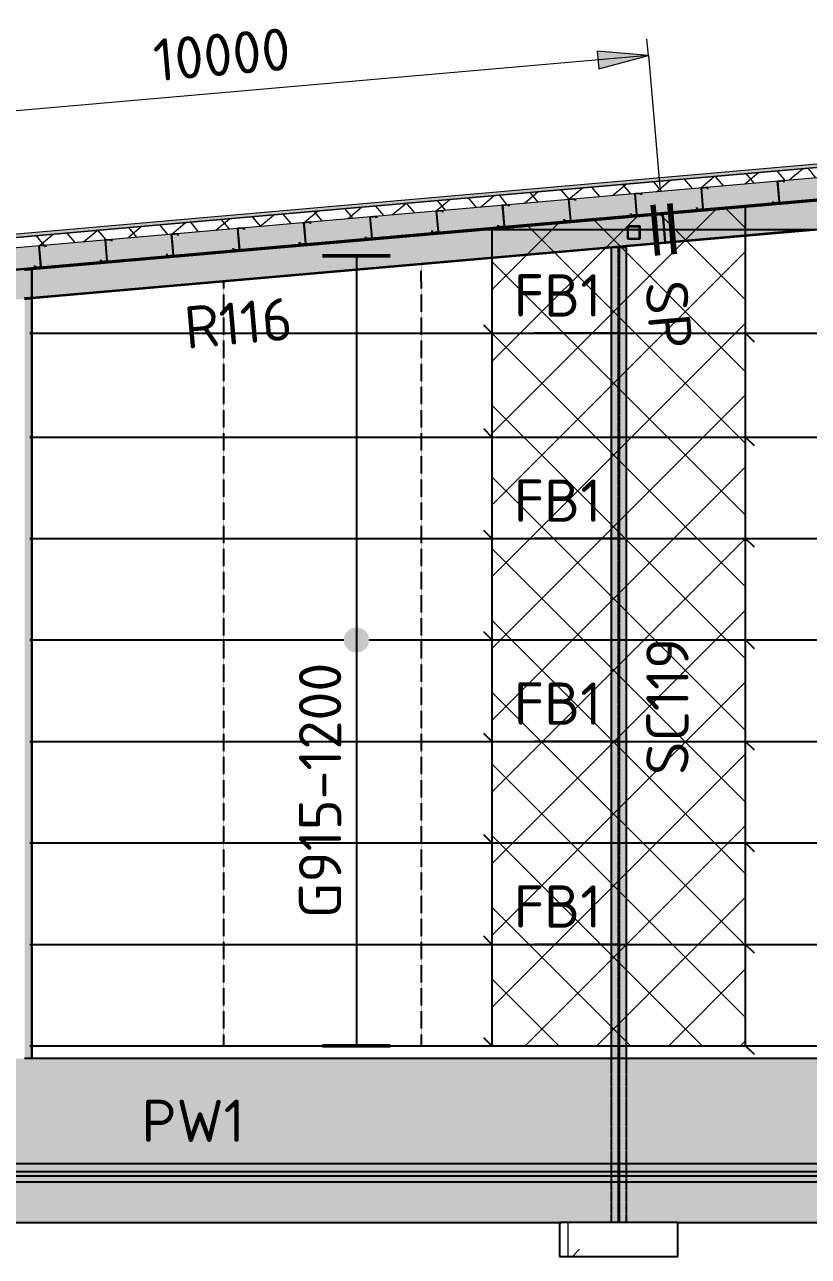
# Model space of a CAD drawing. Header units: millimetres. Extents: x 632 to 561478, y -3890 to 22200.
# Drawn here: x 519971 to 529234, y 4100 to 18668 of the extents above; entities that cross this region are included whole.
import ezdxf

# ---------------------------------------------------------------- set-up
doc = ezdxf.new("R2010")
doc.units = ezdxf.units.MM
for name, pattern in [('Dash', [7, 5, -2]), ('Hidden', [4, 3, -1]), ('Hidden Double', [7, 5, -2]), ('Hidden Half', [3, 2, -1])]:
    doc.linetypes.add(name, pattern=pattern)
for name, color, linetype, lineweight in [('A-010-D_DIM', 211, 'Continuous', 13), ('A-010-D_DIM-200', 211, 'Continuous', 13), ('A-010-M_LINE', 90, 'Continuous', 13), ('A-200-A_WALL', 211, 'Continuous', 18), ('A-200-H_WALL', 111, 'Continuous', 13), ('A-200-M_WALL_EXT', 113, 'Continuous', 13), ('A-200-MH_WALL', 110, 'Hidden', 13), ('A-230-H-FLOOR', 190, 'Continuous', 13), ('A-230-M_FLOOR', 192, 'Continuous', 13), ('A-230-MH_FLOOR', 190, 'Hidden Double', 13), ('A-270-M_ROOF', 132, 'Continuous', 13), ('S-160-M_FOUND', 171, 'Continuous', 13), ('S-160-MH_FOUND', 171, 'Hidden Half', 13), ('S-280-A_COLUMN', 171, 'Continuous', 18), ('S-280-A_STRUCT_FRAME', 2, 'Continuous', 18), ('S-280-M_COLUMN', 52, 'Continuous', 13), ('S-280-M_STRUCT_FRAME', 12, 'Continuous', 13), ('S-280-MH_COLUMN', 52, 'Hidden Half', 13), ('Z-000-T_TEXT', 131, 'Continuous', 25), ('Z-060-M_DETAIL', 92, 'Continuous', 25), ('Z-230-A_LEVEL', 51, 'Continuous', 13)]:
    doc.layers.add(name, color=color, linetype=linetype, lineweight=lineweight)
doc.styles.add('ISOCPEUR_2', font='isocpeur.ttf', dxfattribs={"height": 500})
doc.dimstyles.new('2_5___Arrow___Transparent', dxfattribs={"dimscale": 304.8, "dimtxt": 497.990588, "dimasz": 1.968504, "dimexe": 0.656168, "dimexo": 1.049869, "dimgap": 0.164042, "dimtad": 1, "dimdec": 0, "dimzin": 0, "dimdsep": 46, "dimtxsty": 'ISOCPEUR_2', "dimsah": 1, "dimcen": 0.09, "dimadec": 0, "dimazin": 0, "dimtfac": 1, "dimtdec": 4, "dimtix": 1, "dimtmove": 0, "dimatfit": 3, "dimfxl": 1, "dimtvp": 1, "dimtolj": 1, "dimtzin": 0, "dimlwd": 18, "dimlwe": 18, "dimarcsym": 2})

# ---------------------------------------------------------------- blocks, each defined once
blk = doc.blocks.new('25021-APA-ZZ-ZZ-M3-AR-000001_V3_rvt-9-S6_501-SECTION C10')
at = {"layer": 'A-270-M_ROOF', "transparency": 33554432}
blk.add_hatch(color=9, dxfattribs=at).paths.add_polyline_path([(4352532, 15911), (4352532, 15952), (4332680, 17688), (4312828, 15952), (4312828, 15911), (4332680, 17648), (4352132, 15946)])
at = {"layer": 'A-270-M_ROOF', "lineweight": 5}
h = blk.add_hatch(dxfattribs=at)
h.set_pattern_fill('FP_9', angle=-135, style=0, pattern_type=2)
h.set_pattern_definition([(40, (4337896, 1e-06), (-192.8363, 229.8133), []), (130, (4337896, 1e-06), (-229.8133, -192.8363), [])])
h.paths.add_polyline_path([(4352532, 15791), (4352532, 15911), (4332680, 17648), (4312828, 15911), (4312828, 15791), (4332680, 17528), (4352132, 15826)])
at = {"layer": 'A-270-M_ROOF', "lineweight": 5, "transparency": 33554432}
blk.add_hatch(color=254, dxfattribs=at).paths.add_polyline_path([(4312828, 15540), (4332682, 17277), (4352532, 15540), (4352532, 15791), (4332680, 17528), (4312828, 15791)])
at = {"layer": 'A-270-M_ROOF', "color": 53, "lineweight": 5}
for p, q in [((4332680, 17688), (4312828, 15952)), ((4332680, 17648), (4318066, 16370)), ((4318066, 16370), (4332680, 17648)), ((4312828, 15791), (4332680, 17528)), ((4318086, 16000), (4332680, 17277)), ((4318066, 16370), (4312828, 15911)), ((4312828, 15911), (4318066, 16370)), ((4312828, 15540), (4318086, 16000))]:
    blk.add_line(p, q, dxfattribs=at)
blk = doc.blocks.new('NRP_Column-Steel-PFC - M308 - 250PFC-4015453-S6_501-SECTION C10')
at = {"layer": 'S-280-MH_COLUMN', "lineweight": 25}
blk.add_line((4315742, 15776), (4315742, 6440), dxfattribs=at)
blk = doc.blocks.new('NRP_Framing-Steel-Purlin Z - P916 - EZ250-24-4046591-S6_501-SECTION C10')
at = {"layer": 'S-280-M_STRUCT_FRAME', "color": 1, "lineweight": 25}
for p, q in [((4323681, 16490), (4323659, 16739)), ((4323681, 16490), (4323659, 16739)), ((4323729, 16745), (4323730, 16745)), ((4323729, 16745), (4323730, 16745)), ((4323730, 16745), (4323732, 16723)), ((4323730, 16745), (4323732, 16723)), ((4323604, 16505), (4323605, 16483)), ((4323604, 16505), (4323605, 16483)), ((4323680, 16489), (4323681, 16490)), ((4323680, 16489), (4323681, 16490))]:
    blk.add_line(p, q, dxfattribs=at)
blk = doc.blocks.new('NRP_Framing-Steel-Purlin Z - P916 - EZ250-24-V67-S6_501-SECTION C10')
at = {"layer": 'S-280-M_STRUCT_FRAME', "color": 1, "lineweight": 25}
for p, q in [((4322164, 16608), (4322165, 16608)), ((4322164, 16608), (4322165, 16608)), ((4322165, 16608), (4322167, 16586)), ((4322165, 16608), (4322167, 16586)), ((4322116, 16353), (4322094, 16602)), ((4322116, 16353), (4322094, 16602)), ((4322038, 16368), (4322040, 16346)), ((4322038, 16368), (4322040, 16346)), ((4322115, 16353), (4322116, 16353)), ((4322115, 16353), (4322116, 16353))]:
    blk.add_line(p, q, dxfattribs=at)
blk = doc.blocks.new('NRP_Framing-Steel-Purlin Z - P916 - EZ250-24-V68-S6_501-SECTION C10')
at = {"layer": 'S-280-M_STRUCT_FRAME', "color": 1, "lineweight": 25}
for p, q in [((4320550, 16216), (4320528, 16465)), ((4320550, 16216), (4320528, 16465)), ((4320599, 16471), (4320601, 16449)), ((4320599, 16471), (4320599, 16471)), ((4320599, 16471), (4320601, 16449)), ((4320599, 16471), (4320599, 16471)), ((4320473, 16231), (4320475, 16209)), ((4320473, 16231), (4320475, 16209)), ((4320550, 16216), (4320550, 16216)), ((4320550, 16216), (4320550, 16216))]:
    blk.add_line(p, q, dxfattribs=at)
blk = doc.blocks.new('NRP_Framing-Steel-Purlin Z - P916 - EZ250-24-V69-S6_501-SECTION C10')
at = {"layer": 'S-280-M_STRUCT_FRAME', "color": 1, "lineweight": 25}
for p, q in [((4318985, 16079), (4318963, 16328)), ((4318985, 16079), (4318963, 16328)), ((4319033, 16334), (4319034, 16334)), ((4319033, 16334), (4319034, 16334)), ((4319034, 16334), (4319036, 16312)), ((4319034, 16334), (4319036, 16312)), ((4318907, 16094), (4318909, 16072)), ((4318907, 16094), (4318909, 16072)), ((4318984, 16079), (4318985, 16079)), ((4318984, 16079), (4318985, 16079))]:
    blk.add_line(p, q, dxfattribs=at)
blk = doc.blocks.new('NRP_Framing-Steel-Purlin Z - P916 - EZ250-24-V70-S6_501-SECTION C10')
at = {"layer": 'S-280-M_STRUCT_FRAME', "color": 1, "lineweight": 25}
for p, q in [((4317419, 15942), (4317398, 16191)), ((4317419, 15942), (4317398, 16191)), ((4317468, 16197), (4317470, 16175)), ((4317468, 16197), (4317468, 16197)), ((4317468, 16197), (4317470, 16175)), ((4317468, 16197), (4317468, 16197)), ((4317342, 15957), (4317344, 15935)), ((4317342, 15957), (4317344, 15935)), ((4317419, 15942), (4317419, 15942)), ((4317419, 15942), (4317419, 15942))]:
    blk.add_line(p, q, dxfattribs=at)
blk = doc.blocks.new('NRP_Framing-Steel-Purlin Z - P916 - EZ250-24-V71-S6_501-SECTION C10')
at = {"layer": 'S-280-M_STRUCT_FRAME', "color": 1, "lineweight": 25}
for p, q in [((4315854, 15805), (4315832, 16054)), ((4315854, 15805), (4315832, 16054)), ((4315902, 16060), (4315903, 16060)), ((4315902, 16060), (4315903, 16060)), ((4315903, 16060), (4315905, 16038)), ((4315903, 16060), (4315905, 16038)), ((4315776, 15820), (4315778, 15798)), ((4315776, 15820), (4315778, 15798)), ((4315853, 15805), (4315854, 15805)), ((4315853, 15805), (4315854, 15805))]:
    blk.add_line(p, q, dxfattribs=at)
blk = doc.blocks.new('NRP_Framing-Steel-Purlin Z - P916 - EZ250-24-4133207-S6_501-SECTION C10')
at = {"layer": 'S-280-M_STRUCT_FRAME', "color": 1, "lineweight": 25}
for p, q in [((4323659, 16739), (4323729, 16745)), ((4323659, 16739), (4323729, 16745)), ((4323680, 16489), (4323659, 16739)), ((4323680, 16489), (4323659, 16739)), ((4323670, 16614), (4323671, 16614)), ((4323729, 16745), (4323731, 16723)), ((4323729, 16745), (4323731, 16723)), ((4323603, 16505), (4323605, 16483)), ((4323603, 16505), (4323605, 16483)), ((4323605, 16483), (4323680, 16489)), ((4323605, 16483), (4323680, 16489))]:
    blk.add_line(p, q, dxfattribs=at)
blk = doc.blocks.new('NRP_Framing-Steel-Purlin Z - P916 - EZ250-24-4133208-S6_501-SECTION C10')
at = {"layer": 'S-280-M_STRUCT_FRAME', "color": 1, "lineweight": 25}
for p, q in [((4322093, 16602), (4322164, 16608)), ((4322093, 16602), (4322164, 16608)), ((4322164, 16608), (4322166, 16586)), ((4322164, 16608), (4322166, 16586)), ((4322115, 16353), (4322093, 16602)), ((4322115, 16353), (4322093, 16602)), ((4322105, 16477), (4322106, 16477)), ((4322037, 16368), (4322039, 16346)), ((4322037, 16368), (4322039, 16346)), ((4322039, 16346), (4322115, 16353)), ((4322039, 16346), (4322115, 16353))]:
    blk.add_line(p, q, dxfattribs=at)
blk = doc.blocks.new('NRP_Framing-Steel-Purlin Z - P916 - EZ250-24-4133209-S6_501-SECTION C10')
at = {"layer": 'S-280-M_STRUCT_FRAME', "color": 1, "lineweight": 25}
for p, q in [((4320528, 16465), (4320598, 16471)), ((4320528, 16465), (4320598, 16471)), ((4320550, 16216), (4320528, 16465)), ((4320550, 16216), (4320528, 16465)), ((4320598, 16471), (4320600, 16449)), ((4320598, 16471), (4320600, 16449)), ((4320539, 16340), (4320540, 16340)), ((4320472, 16231), (4320474, 16209)), ((4320472, 16231), (4320474, 16209)), ((4320474, 16209), (4320550, 16216)), ((4320474, 16209), (4320550, 16216))]:
    blk.add_line(p, q, dxfattribs=at)
blk = doc.blocks.new('NRP_Framing-Steel-Purlin Z - P916 - EZ250-24-4133210-S6_501-SECTION C10')
at = {"layer": 'S-280-M_STRUCT_FRAME', "color": 1, "lineweight": 25}
for p, q in [((4318962, 16328), (4319033, 16334)), ((4318962, 16328), (4319033, 16334)), ((4318984, 16079), (4318962, 16328)), ((4318984, 16079), (4318962, 16328)), ((4319033, 16334), (4319035, 16312)), ((4319033, 16334), (4319035, 16312)), ((4318974, 16203), (4318975, 16203)), ((4318906, 16094), (4318908, 16072)), ((4318906, 16094), (4318908, 16072)), ((4318908, 16072), (4318984, 16079)), ((4318908, 16072), (4318984, 16079))]:
    blk.add_line(p, q, dxfattribs=at)
blk = doc.blocks.new('NRP_Framing-Steel-Purlin Z - P916 - EZ250-24-4133211-S6_501-SECTION C10')
at = {"layer": 'S-280-M_STRUCT_FRAME', "color": 1, "lineweight": 25}
for p, q in [((4317397, 16191), (4317468, 16197)), ((4317397, 16191), (4317468, 16197)), ((4317419, 15942), (4317397, 16191)), ((4317419, 15942), (4317397, 16191)), ((4317468, 16197), (4317469, 16175)), ((4317468, 16197), (4317469, 16175)), ((4317409, 16066), (4317409, 16066)), ((4317341, 15957), (4317343, 15935)), ((4317341, 15957), (4317343, 15935)), ((4317343, 15935), (4317419, 15942)), ((4317343, 15935), (4317419, 15942))]:
    blk.add_line(p, q, dxfattribs=at)
blk = doc.blocks.new('NRP_Framing-Steel-Purlin Z - P916 - EZ250-24-4133212-S6_501-SECTION C10')
at = {"layer": 'S-280-M_STRUCT_FRAME', "color": 1, "lineweight": 25}
for p, q in [((4315831, 16054), (4315902, 16060)), ((4315831, 16054), (4315902, 16060)), ((4315853, 15805), (4315831, 16054)), ((4315853, 15805), (4315831, 16054)), ((4315902, 16060), (4315904, 16038)), ((4315902, 16060), (4315904, 16038)), ((4315843, 15929), (4315844, 15929)), ((4315776, 15820), (4315777, 15798)), ((4315776, 15820), (4315777, 15798)), ((4315777, 15798), (4315853, 15805)), ((4315777, 15798), (4315853, 15805))]:
    blk.add_line(p, q, dxfattribs=at)
blk = doc.blocks.new('NRP_Framing-Steel-Purlin Z - P914 - EZ250-15-4048624-S6_501-SECTION C10')
at = {"layer": 'S-280-M_STRUCT_FRAME', "color": 150, "lineweight": 25}
for p, q in [((4322898, 16421), (4322877, 16670)), ((4322898, 16421), (4322877, 16670)), ((4322947, 16676), (4322949, 16656)), ((4322947, 16676), (4322947, 16676)), ((4322947, 16676), (4322949, 16656)), ((4322947, 16676), (4322947, 16676)), ((4322821, 16434), (4322823, 16414)), ((4322821, 16434), (4322823, 16414)), ((4322898, 16421), (4322898, 16421)), ((4322898, 16421), (4322898, 16421))]:
    blk.add_line(p, q, dxfattribs=at)
blk = doc.blocks.new('NRP_Framing-Steel-Purlin Z - P914 - EZ250-15-V87-S6_501-SECTION C10')
at = {"layer": 'S-280-M_STRUCT_FRAME', "color": 150, "lineweight": 25}
for p, q in [((4321333, 16284), (4321311, 16533)), ((4321333, 16284), (4321311, 16533)), ((4321381, 16539), (4321382, 16539)), ((4321381, 16539), (4321382, 16539)), ((4321382, 16539), (4321384, 16519)), ((4321382, 16539), (4321384, 16519)), ((4321256, 16297), (4321257, 16277)), ((4321256, 16297), (4321257, 16277)), ((4321332, 16284), (4321333, 16284)), ((4321332, 16284), (4321333, 16284))]:
    blk.add_line(p, q, dxfattribs=at)
blk = doc.blocks.new('NRP_Framing-Steel-Purlin Z - P914 - EZ250-15-V88-S6_501-SECTION C10')
at = {"layer": 'S-280-M_STRUCT_FRAME', "color": 150, "lineweight": 25}
for p, q in [((4319768, 16147), (4319746, 16396)), ((4319768, 16147), (4319746, 16396)), ((4319816, 16402), (4319818, 16382)), ((4319816, 16402), (4319816, 16402)), ((4319816, 16402), (4319818, 16382)), ((4319816, 16402), (4319816, 16402)), ((4319690, 16160), (4319692, 16141)), ((4319690, 16160), (4319692, 16141)), ((4319767, 16147), (4319768, 16147)), ((4319767, 16147), (4319768, 16147))]:
    blk.add_line(p, q, dxfattribs=at)
blk = doc.blocks.new('NRP_Framing-Steel-Purlin Z - P914 - EZ250-15-V89-S6_501-SECTION C10')
at = {"layer": 'S-280-M_STRUCT_FRAME', "color": 150, "lineweight": 25}
for p, q in [((4318202, 16010), (4318180, 16259)), ((4318202, 16010), (4318180, 16259)), ((4318250, 16265), (4318251, 16265)), ((4318250, 16265), (4318251, 16265)), ((4318251, 16265), (4318253, 16245)), ((4318251, 16265), (4318253, 16245)), ((4318125, 16023), (4318126, 16004)), ((4318125, 16023), (4318126, 16004)), ((4318201, 16010), (4318202, 16010)), ((4318201, 16010), (4318202, 16010))]:
    blk.add_line(p, q, dxfattribs=at)
blk = doc.blocks.new('NRP_Framing-Steel-Purlin Z - P914 - EZ250-15-V90-S6_501-SECTION C10')
at = {"layer": 'S-280-M_STRUCT_FRAME', "color": 150, "lineweight": 25}
for p, q in [((4316637, 15873), (4316615, 16122)), ((4316637, 15873), (4316615, 16122)), ((4316685, 16128), (4316686, 16128)), ((4316685, 16128), (4316686, 16128)), ((4316686, 16128), (4316687, 16109)), ((4316686, 16128), (4316687, 16109)), ((4316559, 15886), (4316561, 15867)), ((4316559, 15886), (4316561, 15867)), ((4316636, 15873), (4316637, 15873)), ((4316636, 15873), (4316637, 15873))]:
    blk.add_line(p, q, dxfattribs=at)
blk = doc.blocks.new('NRP_Framing-Steel-Purlin Z - P914 - EZ250-15-4133218-S6_501-SECTION C10')
at = {"layer": 'S-280-M_STRUCT_FRAME', "color": 150, "lineweight": 25}
for p, q in [((4322876, 16670), (4322947, 16676)), ((4322876, 16670), (4322947, 16676)), ((4322898, 16421), (4322876, 16670)), ((4322898, 16421), (4322876, 16670)), ((4322947, 16676), (4322948, 16656)), ((4322947, 16676), (4322948, 16656)), ((4322888, 16546), (4322888, 16546)), ((4322820, 16434), (4322822, 16414)), ((4322820, 16434), (4322822, 16414)), ((4322822, 16414), (4322898, 16421)), ((4322822, 16414), (4322898, 16421))]:
    blk.add_line(p, q, dxfattribs=at)
blk = doc.blocks.new('NRP_Framing-Steel-Purlin Z - P914 - EZ250-15-4133219-S6_501-SECTION C10')
at = {"layer": 'S-280-M_STRUCT_FRAME', "color": 150, "lineweight": 25}
for p, q in [((4321310, 16533), (4321381, 16539)), ((4321310, 16533), (4321381, 16539)), ((4321332, 16284), (4321310, 16533)), ((4321332, 16284), (4321310, 16533)), ((4321381, 16539), (4321383, 16519)), ((4321381, 16539), (4321383, 16519)), ((4321322, 16409), (4321323, 16409)), ((4321255, 16297), (4321257, 16277)), ((4321255, 16297), (4321257, 16277)), ((4321257, 16277), (4321332, 16284)), ((4321257, 16277), (4321332, 16284))]:
    blk.add_line(p, q, dxfattribs=at)
blk = doc.blocks.new('NRP_Framing-Steel-Purlin Z - P914 - EZ250-15-4133220-S6_501-SECTION C10')
at = {"layer": 'S-280-M_STRUCT_FRAME', "color": 150, "lineweight": 25}
for p, q in [((4319745, 16396), (4319816, 16402)), ((4319745, 16396), (4319816, 16402)), ((4319767, 16147), (4319745, 16396)), ((4319767, 16147), (4319745, 16396)), ((4319816, 16402), (4319817, 16382)), ((4319816, 16402), (4319817, 16382)), ((4319757, 16272), (4319757, 16272)), ((4319689, 16160), (4319691, 16140)), ((4319689, 16160), (4319691, 16140)), ((4319691, 16140), (4319767, 16147)), ((4319691, 16140), (4319767, 16147))]:
    blk.add_line(p, q, dxfattribs=at)
blk = doc.blocks.new('NRP_Framing-Steel-Purlin Z - P914 - EZ250-15-4133221-S6_501-SECTION C10')
at = {"layer": 'S-280-M_STRUCT_FRAME', "color": 150, "lineweight": 25}
for p, q in [((4318180, 16259), (4318250, 16265)), ((4318180, 16259), (4318250, 16265)), ((4318201, 16010), (4318180, 16259)), ((4318201, 16010), (4318180, 16259)), ((4318250, 16265), (4318252, 16245)), ((4318250, 16265), (4318252, 16245)), ((4318191, 16135), (4318192, 16135)), ((4318124, 16023), (4318126, 16003)), ((4318124, 16023), (4318126, 16003)), ((4318126, 16003), (4318201, 16010)), ((4318126, 16003), (4318201, 16010))]:
    blk.add_line(p, q, dxfattribs=at)
blk = doc.blocks.new('NRP_Framing-Steel-Purlin Z - P914 - EZ250-15-4133222-S6_501-SECTION C10')
at = {"layer": 'S-280-M_STRUCT_FRAME', "color": 150, "lineweight": 25}
for p, q in [((4316614, 16122), (4316685, 16128)), ((4316614, 16122), (4316685, 16128)), ((4316636, 15873), (4316614, 16122)), ((4316636, 15873), (4316614, 16122)), ((4316685, 16128), (4316687, 16108)), ((4316685, 16128), (4316687, 16108)), ((4316558, 15886), (4316560, 15867)), ((4316558, 15886), (4316560, 15867)), ((4316626, 15998), (4316626, 15998)), ((4316560, 15867), (4316636, 15873)), ((4316560, 15867), (4316636, 15873))]:
    blk.add_line(p, q, dxfattribs=at)
blk = doc.blocks.new('NRP_Framing-Steel-Purlin Z - P914 - EZ250-15-V103-S6_501-SECTION C10')
at = {"layer": 'S-280-M_STRUCT_FRAME', "color": 150, "lineweight": 25}
for p, q in [((4324582, 16568), (4324561, 16817)), ((4324582, 16568), (4324561, 16817)), ((4324631, 16824), (4324633, 16804)), ((4324631, 16824), (4324631, 16824)), ((4324631, 16824), (4324633, 16804)), ((4324631, 16824), (4324631, 16824)), ((4324505, 16581), (4324507, 16562)), ((4324505, 16581), (4324507, 16562)), ((4324582, 16568), (4324582, 16568)), ((4324582, 16568), (4324582, 16568))]:
    blk.add_line(p, q, dxfattribs=at)
blk = doc.blocks.new('NRP_Framing-Steel-Purlin Z - P914 - EZ250-15-4133230-S6_501-SECTION C10')
at = {"layer": 'S-280-M_STRUCT_FRAME', "color": 150, "lineweight": 25}
for p, q in [((4324560, 16817), (4324631, 16824)), ((4324560, 16817), (4324631, 16824)), ((4324582, 16568), (4324560, 16817)), ((4324582, 16568), (4324560, 16817)), ((4324631, 16824), (4324632, 16804)), ((4324631, 16824), (4324632, 16804)), ((4324572, 16693), (4324572, 16693)), ((4324504, 16581), (4324506, 16562)), ((4324504, 16581), (4324506, 16562)), ((4324506, 16562), (4324582, 16568)), ((4324506, 16562), (4324582, 16568))]:
    blk.add_line(p, q, dxfattribs=at)
blk = doc.blocks.new('NRP_Framing-Steel-Purlin Z - G914 - EZ250-15-4096985-S6_501-SECTION C10')
at = {"layer": 'S-280-M_STRUCT_FRAME', "color": 150, "lineweight": 25}
for p, q in [((4321082, 15117), (4321182, 15017)), ((4321182, 15017), (4333432, 15017)), ((4333432, 15017), (4333532, 14917))]:
    blk.add_line(p, q, dxfattribs=at)
blk = doc.blocks.new('NRP_Framing-Steel-Purlin Z - G914 - EZ250-15-V112-S6_501-SECTION C10')
at = {"layer": 'S-280-M_STRUCT_FRAME', "color": 150, "lineweight": 25}
for p, q in [((4321082, 11490), (4321182, 11390)), ((4321182, 11390), (4326432, 11390)), ((4326732, 11390), (4333432, 11390)), ((4333432, 11390), (4333532, 11290))]:
    blk.add_line(p, q, dxfattribs=at)
blk = doc.blocks.new('NRP_Framing-Steel-Purlin Z - G914 - EZ250-15-4096986-S6_501-SECTION C10')
at = {"layer": 'S-280-M_STRUCT_FRAME', "color": 150, "lineweight": 25}
for p, q in [((4321108, 16245), (4333432, 16245)), ((4333432, 16245), (4333532, 16145))]:
    blk.add_line(p, q, dxfattribs=at)
blk = doc.blocks.new('NRP_Column-Steel-UB - SC119 - 410UB53_7-4245418-S6_501-SECTION C10')
at = {"layer": 'S-280-M_COLUMN', "linetype": 'Hidden Half', "lineweight": 25}
for p, q in [((4322678, 6440), (4322678, 16031)), ((4322686, 16031), (4322686, 6440))]:
    blk.add_line(p, q, dxfattribs=at)
at = {"layer": 'S-280-MH_COLUMN', "lineweight": 25}
for p, q in [((4322678, 4500), (4322678, 6440)), ((4322686, 6440), (4322686, 4500))]:
    blk.add_line(p, q, dxfattribs=at)
blk = doc.blocks.new('NRP_Foundation-Pad Footing Fibre _v2_ - PF5 -1400 x 1400 x 400d-3893014-S6_501-SECTION C10')
at = {"layer": 'S-160-M_FOUND'}
h = blk.add_hatch(dxfattribs=at)
h.set_pattern_fill('FP_11', color=256, style=0, pattern_type=2)
h.set_pattern_definition([(45, (4337896, 0), (-1414.214, 0), [750, -3000]), (45, (4338896, 1000), (-1414.214, 0), [750, -3000]), (45, (4339896, -300), (-1414.214, 0), [250, -2000]), (90, (4339896, 500), (-500, 500), [500, -2000]), (315, (4339896, 1000), (0, 2828.43), [500, -3000]), (0, (4338896, 1000), (2000, 2000), [300, -1000]), (0, (4336396, 2000), (2000, 2000), [300, -2000])])
h.paths.add_polyline_path([(4323382, 4500), (4321982, 4500), (4321982, 4100), (4323382, 4100)])
at = {"layer": 'S-160-M_FOUND', "lineweight": 25}
for p, q in [((4323382, 4500), (4321982, 4500)), ((4321982, 4500), (4321982, 4100)), ((4323382, 4100), (4323382, 4500)), ((4321982, 4100), (4323382, 4100))]:
    blk.add_line(p, q, dxfattribs=at)
blk = doc.blocks.new('NRP_Framing-Steel-Purlin Z - G915 - EZ250-19-V114-S6_501-SECTION C10')
at = {"layer": 'S-280-M_STRUCT_FRAME', "color": 92, "linetype": 'Dash', "lineweight": 25}
blk.add_line((4315721, 15017), (4315750, 15017), dxfattribs=at)
at = {"layer": 'S-280-M_STRUCT_FRAME', "color": 92, "lineweight": 25}
for p, q in [((4315750, 15017), (4324182, 15017)), ((4324182, 15017), (4324282, 14917))]:
    blk.add_line(p, q, dxfattribs=at)
blk = doc.blocks.new('NRP_Framing-Steel-Purlin Z - G915 - EZ250-19-V111-S6_501-SECTION C10')
at = {"layer": 'S-280-M_STRUCT_FRAME', "color": 92, "linetype": 'Dash', "lineweight": 25}
blk.add_line((4315721, 11390), (4315750, 11390), dxfattribs=at)
at = {"layer": 'S-280-M_STRUCT_FRAME', "color": 92, "lineweight": 25}
for p, q in [((4315750, 11390), (4319432, 11390)), ((4319732, 11390), (4324182, 11390)), ((4324182, 11390), (4324282, 11290))]:
    blk.add_line(p, q, dxfattribs=at)
blk = doc.blocks.new('NRP_Extent _v2_ - 1-200-4098419-S6_501-SECTION C10')
at = {"layer": 'Z-060-M_DETAIL'}
blk.add_hatch(color=256, dxfattribs=at).paths.add_polyline_path([(4319582, 11240), (4319621, 11245), (4319657, 11260), (4319688, 11284), (4319712, 11315), (4319727, 11351), (4319732, 11390), (4319727, 11429), (4319712, 11465), (4319688, 11496), (4319657, 11520), (4319621, 11535), (4319582, 11540), (4319543, 11535), (4319507, 11520), (4319476, 11496), (4319452, 11465), (4319437, 11429), (4319432, 11390), (4319437, 11351), (4319452, 11315), (4319476, 11284), (4319507, 11260), (4319543, 11245)])
at = {"layer": 'Z-060-M_DETAIL', "lineweight": 50}
for p, q in [((4319182, 15933), (4319982, 15933)), ((4319182, 6589), (4319982, 6589))]:
    blk.add_line(p, q, dxfattribs=at)
at = {"layer": 'Z-060-M_DETAIL'}
blk.add_line((4319582, 15933), (4319582, 6589), dxfattribs=at)
blk = doc.blocks.new('NRP_Bridging Plan _v2_ - 2 Rows-4098165-S6_501-SECTION C10')
at = {"layer": 'Z-060-M_DETAIL', "linetype": 'Hidden'}
for p, q in [((4318016, 6590), (4318016, 15630)), ((4320349, 6590), (4320349, 15630))]:
    blk.add_line(p, q, dxfattribs=at)
blk = doc.blocks.new('DIMBLOCK33-S6_501-SECTION C10')
at = {"layer": 'A-010-D_DIM-200', "lineweight": 18}
for points in [[(527344, 18301), (526737, 18354), (526756, 18144)], [(517382, 17430), (517989, 17377), (517971, 17587)]]:
    blk.add_hatch(color=256, dxfattribs=at).paths.add_polyline_path(points)
for p, q in [((527344, 18301), (527327, 18501)), ((527344, 18301), (517382, 17430)), ((527344, 18301), (526737, 18354)), ((526737, 18354), (526756, 18144)), ((526756, 18144), (527344, 18301)), ((527344, 18301), (527480, 16746)), ((517382, 17430), (517365, 17629)), ((517971, 17587), (517382, 17430)), ((517989, 17377), (517971, 17587)), ((517382, 17430), (517989, 17377)), ((517382, 17430), (517518, 15874))]:
    blk.add_line(p, q, dxfattribs=at)
at = {"layer": 'A-010-D_DIM-200', "color": 0, "lineweight": 18, "insert": (521472, 18493), "char_height": 500, "width": 1999.62, "attachment_point": 1, "rotation": 5, "line_spacing_factor": 1.149209, "style": 'ISOCPEUR_2'}
blk.add_mtext('10000', dxfattribs=at)
blk = doc.blocks.new('NRP_Splice _v3_ - NRP_Splice-3209833-S6_501-SECTION C10')
at = {"layer": 'Z-000-T_TEXT', "lineweight": 70}
for p, q in [((4323087, 16535), (4323140, 15937)), ((4323087, 16535), (4323140, 15937)), ((4323287, 16552), (4323339, 15955)), ((4323339, 15955), (4323287, 16552))]:
    blk.add_line(p, q, dxfattribs=at)
blk = doc.blocks.new('NRP_Fly Brace BN - FB1-4067984-S6_501-SECTION C10')
at = {"layer": 'Z-000-T_TEXT'}
blk.add_line((4322682, 15017), (4321682, 15017), dxfattribs=at)
at = {"layer": 'Z-000-T_TEXT', "lineweight": 13, "insert": (4321443, 15715), "char_height": 500, "width": 1218.57, "attachment_point": 1, "style": 'ISOCPEUR_2'}
blk.add_mtext('FB1', dxfattribs=at)

msp = doc.modelspace()

# ---------------------------------------------------------------- hatches: boundary and pattern name
at = {"layer": 'A-200-H_WALL', "lineweight": 5}
for points in [[(526293.2, 4500), (526993.2, 4500), (526993.2, 4980), (517005.9, 4980), (517005.9, 5100), (526993.2, 5100), (526993.2, 6440), (516993.2, 6440), (516993.2, 5240), (517037.6, 5240), (517037.6, 5120), (517005.9, 5112.7), (516993.2, 5112.7), (516993.2, 4500), (524747.5, 4500)], [(536293.2, 4500), (536993.2, 4500), (536993.2, 6440), (526993.2, 6440), (526993.2, 5100), (534159.7, 5100), (534159.7, 4980), (526993.2, 4980), (526993.2, 4500), (535998.3, 4500)]]:
    msp.add_hatch(color=256, dxfattribs=at).paths.add_polyline_path(points)
at = {"layer": 'A-230-H-FLOOR'}
h = msp.add_hatch(dxfattribs=at)
h.set_pattern_fill('FP_12', color=256, style=0, pattern_type=2)
h.set_pattern_definition([(50, (542206.86, 0), (728.737, -63.756), [76.2, -838.2]), (355, (542206.9, 0), (-140.972, 764.228), [60.96, -670.56]), (100.451, (542267.6, -5.3), (587.77, 700.467), [64.76, -712.36]), (46.184, (542206.9, 203.2), (1084.316, -168.17), [114.3, -1257.3]), (96.636, (542297.2, 189.2), (949.61, 989.71), [97.14, -1068.54]), (351.184, (542206.9, 203.2), (949.62, 989.7), [91.44, -1005.84]), (21, (542308.46, 152.4), (606.458, -409.06), [76.2, -838.2]), (326, (542308.5, 152.4), (247.208, 736.753), [60.96, -670.56]), (71.451, (542359, 118.3), (853.668, 327.685), [64.76, -712.36]), (37.5, (542206.86, 0), (12.3547, 338.22), [6.706, -655.726, 6.706, -674.014, -673.1]), (37.5, (542206.86, 0), (12.3547, 338.22), [-1343.152, 6.706, -666.394]), (7.5, (542206.86, 0), (267.279, 400.722), [6.706, -381.406, 6.706, -640.486, -256.54]), (7.5, (542206.86, 0), (267.279, 400.722), [-1035.304, 6.706, -249.834]), (327.5, (541980.3, 0), (542.3633, -22.9153), [6.706, -247.294, 6.706, -785.774, -1051.56]), (327.5, (541980.3, 0), (542.3633, -22.9153), [-1046.48, 6.706, -1044.854]), (317.5, (541878.7, 0), (592.517, 101.707), [6.706, -323.494, 6.706, -519.582, -746.76]), (317.5, (541878.7, 0), (592.517, 101.707), [-856.488, 6.706, -740.054])])
h.paths.add_polyline_path([(517005.9, 4980), (534159.7, 4980), (534159.7, 5100), (517005.9, 5100)])
at = {"layer": 'S-280-M_COLUMN', "lineweight": 5}
for points in [[(526993.2, 6440), (527082.2, 6440), (527082.2, 16031), (526904.2, 16031), (526904.2, 6440)], [(520061.2, 6440), (520061.2, 15775.8), (519971.2, 15775.8), (519971.2, 6440)], [(519971.2, 6440), (519971.2, 6440), (520041.2, 6440), (520041.2, 6440)]]:
    msp.add_hatch(color=256, dxfattribs=at).paths.add_polyline_path(points)
at = {"layer": 'S-280-M_STRUCT_FRAME', "lineweight": 5}
for points in [[(527513.2, 16427.9), (536993.2, 17257.3), (536993.2, 17267), (527512.3, 16437.5)], [(527542.2, 16096.5), (536993.2, 16923.4), (536993.2, 17257.3), (527513.2, 16427.9)], [(527543, 16086.9), (536993.2, 16913.7), (536993.2, 16923.4), (527542.2, 16096.5)], [(517543.9, 15555.7), (519971.2, 15768), (519971.2, 15775.8), (520061.2, 15775.9), (527512.8, 16427.8), (527512, 16437.5), (517543.1, 15565.3)]]:
    msp.add_hatch(color=256, dxfattribs=at).paths.add_polyline_path(points)
h = msp.add_hatch(color=256, dxfattribs=at)
h.paths.add_polyline_path([(517572.9, 15224.3), (519971.2, 15434.2), (519971.2, 15768), (517543.9, 15555.7), (517572.8, 15225)])
h.paths.add_polyline_path([(520061.2, 15442), (527541.8, 16096.5), (527512.3, 16427.8), (520061.2, 15775.8), (520061.2, 15555.7)])
h = msp.add_hatch(color=256, dxfattribs=at)
h.paths.add_polyline_path([(517573.7, 15214.7), (519971.2, 15424.4), (519971.2, 15434.2), (517572.9, 15224.3)])
h.paths.add_polyline_path([(520061.2, 15432.3), (527542.7, 16086.8), (527541.8, 16096.5), (520061.2, 15442)])
at = {"layer": 'Z-060-M_DETAIL', "lineweight": 18}
h = msp.add_hatch(dxfattribs=at)
h.set_pattern_fill('FP_26', color=8, style=0, pattern_type=2)
h.set_pattern_definition([(45, (542206.86, 0), (-424.264, 424.264), []), (135, (542206.86, 0), (-424.264, -424.264), [])])
h.paths.add_polyline_path([(525493.2, 6590), (528493.2, 6590), (528493.2, 16523.3), (525493.2, 16260.9), (525493.2, 10599.7)])

# ---------------------------------------------------------------- linework, layer by layer
at = {"layer": 'A-010-M_LINE', "lineweight": 25}
for p, q in [((528493.2, 16523.3), (525493.2, 16260.9)), ((528493.2, 6590), (528493.2, 16523.3)), ((527508.7, 16420.1), (527508.1, 16427)), ((525493.2, 16260.9), (525493.2, 6590)), ((525493.2, 6590), (528493.2, 6590))]:
    msp.add_line(p, q, dxfattribs=at)
at = {"layer": 'A-010-M_LINE', "linetype": 'Hidden', "lineweight": 25}
msp.add_line((524659.8, 15629.9), (524659.8, 15834.6), dxfattribs=at)
at = {"layer": 'A-200-M_WALL_EXT', "lineweight": 25}
for p, q in [((553925.2, 6440), (520061.2, 6440)), ((526993.2, 5100), (526993.2, 6440)), ((526993.2, 4500), (526993.2, 4980)), ((518544.5, 4500), (526293.2, 4500)), ((527693.2, 4500), (536293.2, 4500))]:
    msp.add_line(p, q, dxfattribs=at)
at = {"layer": 'A-200-MH_WALL', "lineweight": 25}
for p, q in [((526993.2, 4980), (526993.2, 5100)), ((526993.2, 5100), (526993.2, 4980))]:
    msp.add_line(p, q, dxfattribs=at)
at = {"layer": 'A-230-M_FLOOR', "lineweight": 25}
for p, q in [((534159.7, 5100), (517005.9, 5100)), ((517005.9, 4980), (534159.7, 4980))]:
    msp.add_line(p, q, dxfattribs=at)
at = {"layer": 'A-230-MH_FLOOR', "lineweight": 25}
for p, q in [((517143.2, 5200), (556843.2, 5200)), ((556843.2, 5050), (517143.2, 5050))]:
    msp.add_line(p, q, dxfattribs=at)
at = {"layer": 'S-280-M_COLUMN', "lineweight": 25}
for p, q in [((526904.2, 16031), (526904.2, 6440)), ((527082.2, 16031), (526904.2, 16031)), ((527082.2, 16031), (527082.2, 6440)), ((520061.2, 15775.8), (519971.2, 15775.8)), ((520061.2, 6440), (520061.2, 15775.8)), ((520061.2, 6440), (519971.2, 6440))]:
    msp.add_line(p, q, dxfattribs=at)
at = {"layer": 'S-280-M_STRUCT_FRAME', "lineweight": 25}
for p, q in [((527512.3, 16437.5), (536993.2, 17267)), ((527513.2, 16427.9), (536993.2, 17257.3)), ((517543.1, 15565.3), (527512, 16437.5)), ((520060.5, 15775.8), (527512.8, 16427.8)), ((527512, 16437.5), (527512.8, 16427.8)), ((527513.2, 16427.9), (527512.3, 16437.5)), ((527512.8, 16427.8), (527541.8, 16096.5)), ((527542.2, 16096.5), (527513.2, 16427.9)), ((527542.2, 16096.5), (529233.8, 16244.5)), ((527543, 16086.9), (529345.1, 16244.5)), ((520061.2, 15442), (527541.8, 16096.5)), ((520061.2, 15432.3), (526904.1, 16031)), ((526904.7, 16031), (527542.7, 16086.8)), ((527541.8, 16096.5), (527542.7, 16086.8)), ((527543, 16086.9), (527542.2, 16096.5))]:
    msp.add_line(p, q, dxfattribs=at)
at = {"layer": 'S-280-M_STRUCT_FRAME', "linetype": 'Dash', "lineweight": 25}
for p, q in [((527094.9, 16282.6), (527094.9, 16132.6)), ((527244.9, 16282.6), (527094.9, 16282.6)), ((527099.9, 16277.6), (527099.9, 16137.6)), ((527239.9, 16277.6), (527099.9, 16277.6)), ((527239.9, 16137.6), (527239.9, 16277.6)), ((527244.9, 16132.6), (527244.9, 16282.6)), ((527094.9, 16132.6), (527244.9, 16132.6)), ((527099.9, 16137.6), (527239.9, 16137.6)), ((519971.2, 15768), (520059.4, 15775.7)), ((519971.2, 15434.2), (520061.1, 15442)), ((519971.2, 15424.4), (520061.1, 15432.3))]:
    msp.add_line(p, q, dxfattribs=at)
at = {"layer": 'S-280-MH_COLUMN', "lineweight": 25}
for p, q in [((526904.2, 6440), (526904.2, 4500)), ((527082.2, 6440), (527082.2, 4500))]:
    msp.add_line(p, q, dxfattribs=at)
at = {"layer": 'Z-230-A_LEVEL'}
msp.add_line((508379.6, 5200), (561478.5, 5200), dxfattribs=at)

# ---------------------------------------------------------------- block references
at = {"color": 10, "lineweight": 5}
msp.add_blockref('25021-APA-ZZ-ZZ-M3-AR-000001_V3_rvt-9-S6_501-SECTION C10', (-3795689.1, 0), dxfattribs=at)
at = {"layer": 'S-160-MH_FOUND', "lineweight": 25}
msp.add_blockref('NRP_Foundation-Pad Footing Fibre _v2_ - PF5 -1400 x 1400 x 400d-3893014-S6_501-SECTION C10', (-3795689.1, 0), dxfattribs=at)
at = {"layer": 'S-280-M_STRUCT_FRAME', "color": 150, "lineweight": 25}
for name, p in [('NRP_Framing-Steel-Purlin Z - P914 - EZ250-15-4133230-S6_501-SECTION C10', (-3795689.1, 0)), ('NRP_Framing-Steel-Purlin Z - P914 - EZ250-15-V103-S6_501-SECTION C10', (-3795689.1, 0)), ('NRP_Framing-Steel-Purlin Z - P914 - EZ250-15-4133218-S6_501-SECTION C10', (-3795689.1, 0)), ('NRP_Framing-Steel-Purlin Z - P914 - EZ250-15-4048624-S6_501-SECTION C10', (-3795689.1, 0)), ('NRP_Framing-Steel-Purlin Z - P914 - EZ250-15-4133219-S6_501-SECTION C10', (-3795689.1, 0)), ('NRP_Framing-Steel-Purlin Z - P914 - EZ250-15-V87-S6_501-SECTION C10', (-3795689.1, 0)), ('NRP_Framing-Steel-Purlin Z - P914 - EZ250-15-4133220-S6_501-SECTION C10', (-3795689.1, 0)), ('NRP_Framing-Steel-Purlin Z - P914 - EZ250-15-V88-S6_501-SECTION C10', (-3795689.1, 0)), ('NRP_Framing-Steel-Purlin Z - P914 - EZ250-15-4133221-S6_501-SECTION C10', (-3795689.1, 0)), ('NRP_Framing-Steel-Purlin Z - P914 - EZ250-15-V89-S6_501-SECTION C10', (-3795689.1, 0)), ('NRP_Framing-Steel-Purlin Z - G914 - EZ250-15-4096986-S6_501-SECTION C10', (-3795689.1, 0)), ('NRP_Framing-Steel-Purlin Z - P914 - EZ250-15-4133222-S6_501-SECTION C10', (-3795689.1, 0)), ('NRP_Framing-Steel-Purlin Z - P914 - EZ250-15-V90-S6_501-SECTION C10', (-3795689.1, 0)), ('NRP_Framing-Steel-Purlin Z - G914 - EZ250-15-4096985-S6_501-SECTION C10', (-3795689.1, 0)), ('NRP_Framing-Steel-Purlin Z - G914 - EZ250-15-4096985-S6_501-SECTION C10', (-3795689.1, -1227.3)), ('NRP_Framing-Steel-Purlin Z - G914 - EZ250-15-4096985-S6_501-SECTION C10', (-3795689.1, -2427.3)), ('NRP_Framing-Steel-Purlin Z - G914 - EZ250-15-V112-S6_501-SECTION C10', (-3795689.1, 0)), ('NRP_Framing-Steel-Purlin Z - G914 - EZ250-15-4096985-S6_501-SECTION C10', (-3795689.1, -4827.3)), ('NRP_Framing-Steel-Purlin Z - G914 - EZ250-15-4096985-S6_501-SECTION C10', (-3795689.1, -6027.3)), ('NRP_Framing-Steel-Purlin Z - G914 - EZ250-15-4096985-S6_501-SECTION C10', (-3795689.1, -7227.3)), ('NRP_Framing-Steel-Purlin Z - G914 - EZ250-15-4096985-S6_501-SECTION C10', (-3795689.1, -8427.3))]:
    msp.add_blockref(name, p, dxfattribs=at)
at = {"layer": 'S-280-M_STRUCT_FRAME', "color": 1, "lineweight": 25}
for name in ['NRP_Framing-Steel-Purlin Z - P916 - EZ250-24-4133208-S6_501-SECTION C10', 'NRP_Framing-Steel-Purlin Z - P916 - EZ250-24-V67-S6_501-SECTION C10', 'NRP_Framing-Steel-Purlin Z - P916 - EZ250-24-4133207-S6_501-SECTION C10', 'NRP_Framing-Steel-Purlin Z - P916 - EZ250-24-4046591-S6_501-SECTION C10', 'NRP_Framing-Steel-Purlin Z - P916 - EZ250-24-4133209-S6_501-SECTION C10', 'NRP_Framing-Steel-Purlin Z - P916 - EZ250-24-V68-S6_501-SECTION C10', 'NRP_Framing-Steel-Purlin Z - P916 - EZ250-24-4133210-S6_501-SECTION C10', 'NRP_Framing-Steel-Purlin Z - P916 - EZ250-24-V69-S6_501-SECTION C10', 'NRP_Framing-Steel-Purlin Z - P916 - EZ250-24-4133211-S6_501-SECTION C10', 'NRP_Framing-Steel-Purlin Z - P916 - EZ250-24-V70-S6_501-SECTION C10', 'NRP_Framing-Steel-Purlin Z - P916 - EZ250-24-4133212-S6_501-SECTION C10', 'NRP_Framing-Steel-Purlin Z - P916 - EZ250-24-V71-S6_501-SECTION C10']:
    msp.add_blockref(name, (-3795689.1, 0), dxfattribs=at)
at = {"layer": 'S-280-M_STRUCT_FRAME', "color": 92, "lineweight": 25}
for name, p in [('NRP_Framing-Steel-Purlin Z - G915 - EZ250-19-V114-S6_501-SECTION C10', (-3795689.1, 0)), ('NRP_Framing-Steel-Purlin Z - G915 - EZ250-19-V114-S6_501-SECTION C10', (-3795689.1, -1227.3)), ('NRP_Framing-Steel-Purlin Z - G915 - EZ250-19-V114-S6_501-SECTION C10', (-3795689.1, -2427.3)), ('NRP_Framing-Steel-Purlin Z - G915 - EZ250-19-V111-S6_501-SECTION C10', (-3795689.1, 0)), ('NRP_Framing-Steel-Purlin Z - G915 - EZ250-19-V114-S6_501-SECTION C10', (-3795689.1, -4827.3)), ('NRP_Framing-Steel-Purlin Z - G915 - EZ250-19-V114-S6_501-SECTION C10', (-3795689.1, -6027.3)), ('NRP_Framing-Steel-Purlin Z - G915 - EZ250-19-V114-S6_501-SECTION C10', (-3795689.1, -7227.3)), ('NRP_Framing-Steel-Purlin Z - G915 - EZ250-19-V114-S6_501-SECTION C10', (-3795689.1, -8427.3))]:
    msp.add_blockref(name, p, dxfattribs=at)
at = {"layer": 'S-280-MH_COLUMN', "lineweight": 25}
for name in ['NRP_Column-Steel-UB - SC119 - 410UB53_7-4245418-S6_501-SECTION C10', 'NRP_Column-Steel-PFC - M308 - 250PFC-4015453-S6_501-SECTION C10']:
    msp.add_blockref(name, (-3795689.1, 0), dxfattribs=at)
at = {"layer": 'Z-000-T_TEXT', "lineweight": 70}
msp.add_blockref('NRP_Splice _v3_ - NRP_Splice-3209833-S6_501-SECTION C10', (-3795689.1, 0), dxfattribs=at)
at = {"layer": 'Z-000-T_TEXT', "lineweight": 13}
for p in [(-3795689.1, 0), (-3795689.1, -2427.3), (-3795689.1, -4827.3), (-3795689.1, -7227.3)]:
    msp.add_blockref('NRP_Fly Brace BN - FB1-4067984-S6_501-SECTION C10', p, dxfattribs=at)
at = {"layer": 'Z-060-M_DETAIL'}
msp.add_blockref('NRP_Extent _v2_ - 1-200-4098419-S6_501-SECTION C10', (-3795689.1, 0), dxfattribs=at)
at = {"layer": 'Z-060-M_DETAIL', "linetype": 'Hidden'}
msp.add_blockref('NRP_Bridging Plan _v2_ - 2 Rows-4098165-S6_501-SECTION C10', (-3795689.1, 0), dxfattribs=at)

# ---------------------------------------------------------------- texts
at = {"layer": 'A-200-A_WALL', "lineweight": 13, "insert": (521353.6, 5953.1), "char_height": 500, "width": 1459.071, "attachment_point": 1, "style": 'ISOCPEUR_2'}
msp.add_mtext('PW1', dxfattribs=at)
at = {"layer": 'S-280-A_COLUMN', "lineweight": 13, "insert": (527318.8, 9793.7), "char_height": 500, "width": 1956.117, "attachment_point": 1, "rotation": 90, "style": 'ISOCPEUR_2'}
msp.add_mtext('SC119', dxfattribs=at)
at = {"layer": 'S-280-A_STRUCT_FRAME', "lineweight": 13, "char_height": 500, "attachment_point": 1, "style": 'ISOCPEUR_2'}
for s, insert, width, rotation in [('R116', (521838.9, 15331.7), 1523.206, 5), ('G915-1200', (523213.4, 8097.2), 3687.762, 90)]:
    msp.add_mtext(s, dxfattribs=dict(at, insert=insert, width=width, rotation=rotation))
at = {"layer": 'Z-000-T_TEXT', "insert": (527797.7, 15659.3), "char_height": 500, "width": 962.025, "attachment_point": 1, "rotation": 275, "style": 'ISOCPEUR_2'}
msp.add_mtext('SP', dxfattribs=at)

# ---------------------------------------------------------------- dimensions: what is measured, and where the dimension line sits
at = {"layer": 'A-010-D_DIM', "lineweight": 18}
dim = msp.add_linear_dim(base=(517382.1, 17429.7), p1=(527508.1, 16427), p2=(517546.1, 15555.4), angle=5, dimstyle='2_5___Arrow___Transparent', override={"dimpost": '<>', "dimfxl": 10000}, dxfattribs=at)
dim.commit()
dim.dimension.update_dxf_attribs({"geometry": 'DIMBLOCK33-S6_501-SECTION C10', "text_midpoint": (522336.9, 18164.4)})

doc.saveas('drawing.dxf')
